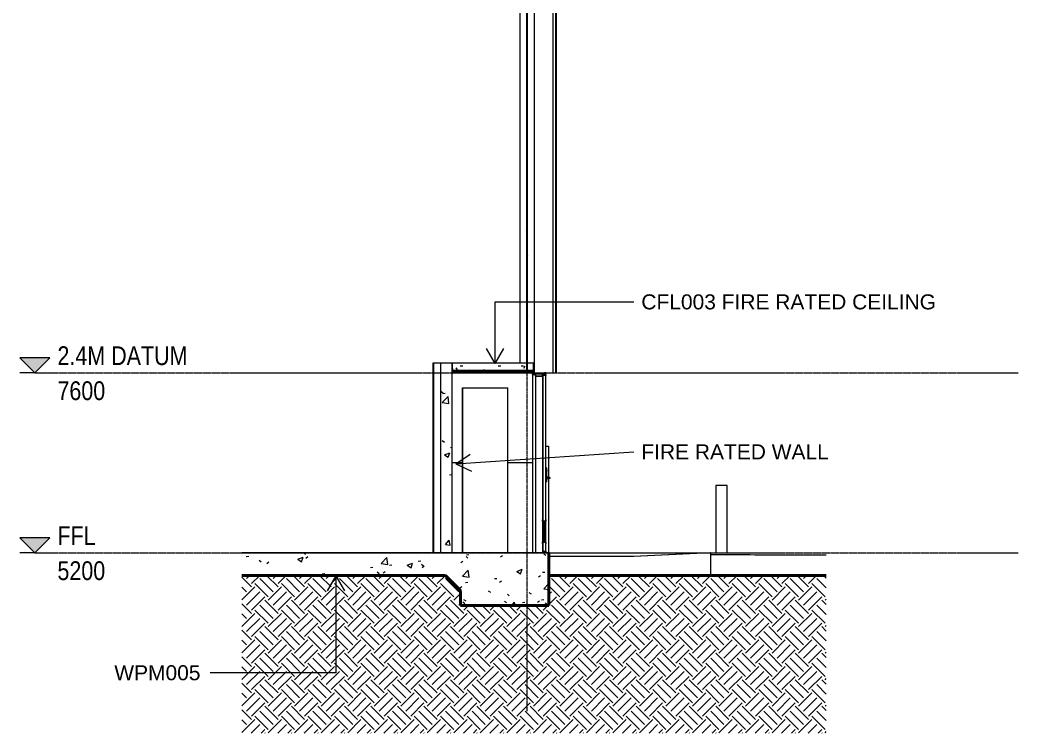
# Model space of a CAD drawing. Header units: millimetres. Extents: x 900982 to 1200730, y -305 to 27743.
# Drawn here: x 1175579 to 1188885, y 2798 to 12307 of the extents above; entities that cross this region are included whole.
import ezdxf

# ---------------------------------------------------------------- set-up
doc = ezdxf.new("R2010")
doc.units = ezdxf.units.MM
doc.linetypes.add('AEC_Center', pattern=[24, 12, -4, 4, -4])
doc.linetypes.add('Grid Line', pattern=[21, 12, -3, 3, -3])
for name, color, linetype, lineweight in [('A-CLNG', 13, 'Continuous', 5), ('A-CLNG-PATT', 13, 'Continuous', 15), ('A-DETL', 90, 'Continuous', 18), ('A-DETL-GENF', 92, 'Continuous', 5), ('A-DOOR', 31, 'Continuous', 5), ('A-DOOR-FRAM', 31, 'Continuous', 5), ('A-FLOR', 192, 'Continuous', 5), ('A-FLOR-LEVL', 51, 'Continuous', 5), ('A-FLOR-PATT', 8, 'Continuous', 15), ('A-GENM', 13, 'Continuous', 5), ('A-WALL', 113, 'Continuous', 5), ('A-WALL-PATT', 111, 'Continuous', 13), ('E-ELEC-EQPM', 71, 'Continuous', 5), ('G-ANNO-TEXT', 231, 'Continuous', 5), ('Q-SPCQ', 91, 'Continuous', 5), ('S-BEAM', 12, 'Continuous', 5), ('S-GRID', 1, 'Continuous', 5)]:
    doc.layers.add(name, color=color, linetype=linetype, lineweight=lineweight)
doc.styles.add('Arial Narrow_2', font='ARIALN.TTF', dxfattribs={"height": 250})
doc.styles.add('Arial_3', font='arial.ttf', dxfattribs={"height": 200})
pattern_1 = [(50, (1184190.9, 8812.7), (728.737, -63.756), [76.2, -838.2]), (355, (1184190.9, 8812.7), (-140.97, 764.23), [60.96, -670.56]), (100.451, (1184251.6, 8807.4), (587.77, 700.47), [64.76, -712.36]), (46.184, (1184190.9, 9015.9), (1084.32, -168.17), [114.3, -1257.3]), (96.636, (1184281.2, 9001.9), (949.61, 989.71), [97.14, -1068.54]), (351.184, (1184190.9, 9015.9), (949.62, 989.7), [91.44, -1005.84]), (21, (1184292.5, 8965.1), (606.46, -409.06), [76.2, -838.2]), (326, (1184292.5, 8965.1), (247.21, 736.75), [60.96, -670.56]), (71.451, (1184343, 8931), (853.67, 327.685), [64.76, -712.36]), (37.5, (1184190.88, 8812.7), (12.355, 338.22), [33.528, -628.904, 33.528, -647.192, -673.1]), (37.5, (1184190.88, 8812.7), (12.355, 338.22), [-1343.152, 33.528, -639.572]), (7.5, (1184190.88, 8812.7), (267.279, 400.722), [33.528, -354.584, 33.528, -613.664, -256.54]), (7.5, (1184190.88, 8812.7), (267.279, 400.722), [-1035.304, 33.528, -223.012]), (327.5, (1183964.3, 8812.7), (542.363, -22.915), [33.528, -220.472, 33.528, -1810.512]), (327.5, (1183964.3, 8812.7), (542.363, -22.915), [-287.528, -758.952, 33.528, -1018.032]), (317.5, (1183862.7, 8812.7), (592.517, 101.707), [33.528, -296.672, 33.528, -492.76, -746.76]), (317.5, (1183862.7, 8812.7), (592.517, 101.707), [-856.49, 33.53, -713.23])]
pattern_2 = [(0, (1184190.88, 8812.7), (406.4, 101.6), [33.528, -271.272, 33.528, -271.272, -1625.6]), (0, (1184190.88, 8812.7), (406.4, 101.6), [-609.6, 33.528, -576.072, 33.528, -271.272, -711.2]), (0, (1184190.88, 8812.7), (406.4, 101.6), [-1524, 33.528, -169.672, 33.528, -474.472]), (120, (1184343.28, 8863.5), (-291.1882, 301.1527), [33.528, -271.272, 33.528, -271.272, -1625.6]), (120, (1184343.28, 8863.5), (-291.1882, 301.1527), [-609.6, 33.528, -576.072, 33.528, -271.272, -711.2]), (120, (1184343.28, 8863.5), (-291.1882, 301.1527), [-1524, 33.528, -169.672, 33.528, -474.472]), (240, (1184394.08, 9066.7), (-115.2118, -402.7527), [33.528, -271.272, 33.528, -1896.872]), (240, (1184394.08, 9066.7), (-115.2118, -402.7527), [-338.328, -271.272, 33.528, -576.072, -1016]), (240, (1184394.08, 9066.7), (-115.2118, -402.7527), [-1219.2, 33.528, -271.272, 33.528, -677.672]), (240, (1184394.08, 9066.7), (-115.2118, -402.7527), [-1557.528, -169.672, 33.528, -474.472])]

# ---------------------------------------------------------------- blocks, each defined once
blk = doc.blocks.new('Structural Framing 21 - Structural Framing 1-750478-SECTION - GRIDS 3A')
at = {"layer": 'S-BEAM'}
for p, q in [((1024534, 15856), (1024535, 16028)), ((1024530, 15511), (1024531, 15855)), ((1024534, 15866), (1024531, 15866)), ((1024531, 15866), (1024531, 15855)), ((1024531, 15855), (1024605, 15855)), ((1024534, 15856), (1024534, 15866)), ((1024605, 15856), (1024534, 15856)), ((1024534, 15515), (1024535, 15684)), ((1024530, 15144), (1024531, 15465)), ((1024605, 15476), (1024531, 15476)), ((1024531, 15476), (1024531, 15465)), ((1024531, 15465), (1024616, 15465)), ((1024534, 15515), (1024534, 15525)), ((1024616, 15515), (1024534, 15515)), ((1024530, 15154), (1024530, 15144)), ((1024530, 15144), (1024615, 15144)), ((1024530, 7732), (1024530, 15144)), ((1024708, 7595), (1024708, 7590))]:
    blk.add_line(p, q, dxfattribs=at)
at = {"layer": 'S-BEAM', "lineweight": 15}
for p, q in [((1024706, 16038), (1024535, 16038)), ((1024535, 16038), (1024535, 16028)), ((1024535, 16028), (1024606, 16028)), ((1024617, 16017), (1024617, 15706)), ((1024624, 15706), (1024624, 16017)), ((1024635, 16028), (1024706, 16028)), ((1024706, 16028), (1024706, 16038)), ((1024606, 15694), (1024535, 15694)), ((1024535, 15694), (1024535, 15684)), ((1024535, 15684), (1024616, 15684)), ((1024617, 15684), (1024706, 15684)), ((1024706, 15694), (1024635, 15694)), ((1024706, 15684), (1024706, 15694))]:
    blk.add_line(p, q, dxfattribs=at)
at = {"layer": 'S-BEAM', "lineweight": 15, "flags": 128}
for points in [[(1024606, 16028), (1024608, 16028), (1024611, 16027), (1024613, 16026), (1024615, 16024), (1024616, 16022), (1024617, 16019), (1024617, 16017)], [(1024624, 16019), (1024625, 16022), (1024626, 16024), (1024628, 16026), (1024630, 16027), (1024633, 16028), (1024635, 16028)], [(1024617, 15706), (1024617, 15703), (1024616, 15701), (1024615, 15699), (1024613, 15697), (1024611, 15695), (1024608, 15695), (1024606, 15694)], [(1024635, 15694), (1024633, 15695), (1024630, 15695), (1024628, 15697), (1024626, 15699), (1024625, 15701), (1024624, 15703), (1024624, 15706)]]:
    blk.add_lwpolyline(points, dxfattribs=at)
at = {"layer": 'S-BEAM'}
for centre, start_param, end_param in [((1024605, 15845), 3.40685, 4.715846), ((1024605, 15844), 3.279843, 4.715846), ((1024605, 15487), 1.574254, 3.008658)]:
    blk.add_ellipse(centre, major_axis=(-11.4, 0), ratio=0.996195, start_param=start_param, end_param=end_param, dxfattribs=at)
blk = doc.blocks.new('Generic Models 6 - Generic Models 2-971374-SECTION - GRIDS 3A')
at = {"layer": 'A-GENM'}
for p, q in [((1024871, 6622), (1024911, 6622)), ((1024911, 6207), (1024911, 6622)), ((1024911, 5200), (1024911, 6193))]:
    blk.add_line(p, q, dxfattribs=at)
blk = doc.blocks.new('X_Door-Panel-Hinge-Standard - Standard-958284-SECTION - GRIDS 3A')
at = {"layer": 'A-DOOR', "lineweight": 13}
for p, q in [((1024831, 7565), (1024831, 5625)), ((1024871, 7565), (1024831, 7565)), ((1024871, 5625), (1024871, 7565)), ((1024831, 5625), (1024871, 5625)), ((1024871, 5345), (1024831, 5345)), ((1024831, 5345), (1024831, 5225)), ((1024871, 5225), (1024871, 5345)), ((1024831, 5225), (1024871, 5225))]:
    blk.add_line(p, q, dxfattribs=at)
at = {"layer": 'A-DOOR'}
for p, q in [((1024831, 7565), (1024831, 5645)), ((1024831, 7565), (1024831, 7565)), ((1024831, 5645), (1024829, 5643)), ((1024829, 5643), (1024831, 5645)), ((1024829, 5643), (1024829, 5623)), ((1024829, 5623), (1024829, 5643)), ((1024829, 5643), (1024829, 5643)), ((1024829, 5623), (1024851, 5623)), ((1024829, 5623), (1024829, 5347)), ((1024829, 5623), (1024829, 5623)), ((1024831, 5625), (1024831, 5645)), ((1024851, 5625), (1024831, 5625)), ((1024851, 5624), (1024841, 5601)), ((1024841, 5601), (1024851, 5623)), ((1024841, 5601), (1024841, 5598)), ((1024841, 5598), (1024841, 5601)), ((1024841, 5601), (1024841, 5601)), ((1024851, 5599), (1024841, 5576)), ((1024841, 5576), (1024851, 5599)), ((1024841, 5598), (1024842, 5598)), ((1024841, 5598), (1024841, 5598)), ((1024842, 5601), (1024851, 5621)), ((1024842, 5598), (1024842, 5601)), ((1024842, 5601), (1024842, 5598)), ((1024842, 5576), (1024851, 5596)), ((1024871, 5625), (1024851, 5625)), ((1024851, 5625), (1024851, 5621)), ((1024851, 5623), (1024851, 5625)), ((1024861, 5601), (1024851, 5624)), ((1024851, 5621), (1024860, 5601)), ((1024860, 5601), (1024851, 5621)), ((1024851, 5621), (1024858, 5621)), ((1024851, 5621), (1024851, 5598)), ((1024851, 5621), (1024851, 5621)), ((1024861, 5576), (1024851, 5599)), ((1024851, 5599), (1024851, 5599)), ((1024851, 5596), (1024860, 5576)), ((1024860, 5576), (1024851, 5596)), ((1024851, 5596), (1024851, 5573)), ((1024858, 5621), (1024858, 5623)), ((1024858, 5623), (1024873, 5623)), ((1024858, 5609), (1024858, 5621)), ((1024858, 5584), (1024858, 5607)), ((1024860, 5601), (1024860, 5598)), ((1024860, 5598), (1024860, 5601)), ((1024860, 5601), (1024860, 5601)), ((1024860, 5598), (1024861, 5598)), ((1024860, 5598), (1024860, 5598)), ((1024861, 5598), (1024861, 5601)), ((1024861, 5601), (1024861, 5598)), ((1024871, 5645), (1024871, 5625)), ((1024873, 5643), (1024871, 5645)), ((1024873, 5623), (1024873, 5643)), ((1024873, 5347), (1024873, 5623)), ((1024841, 5576), (1024841, 5573)), ((1024841, 5573), (1024841, 5576)), ((1024841, 5576), (1024841, 5576)), ((1024851, 5574), (1024841, 5551)), ((1024841, 5551), (1024851, 5574)), ((1024841, 5573), (1024842, 5573)), ((1024841, 5573), (1024841, 5573)), ((1024841, 5551), (1024841, 5548)), ((1024841, 5548), (1024841, 5551)), ((1024841, 5551), (1024841, 5551)), ((1024841, 5548), (1024842, 5548)), ((1024841, 5548), (1024841, 5548)), ((1024851, 5548), (1024841, 5525)), ((1024841, 5525), (1024851, 5548)), ((1024841, 5525), (1024841, 5522)), ((1024841, 5522), (1024841, 5525)), ((1024841, 5525), (1024841, 5525)), ((1024851, 5523), (1024841, 5500)), ((1024841, 5500), (1024851, 5523)), ((1024841, 5522), (1024842, 5522)), ((1024841, 5522), (1024841, 5522)), ((1024841, 5500), (1024841, 5497)), ((1024841, 5497), (1024841, 5500)), ((1024841, 5500), (1024841, 5500)), ((1024851, 5498), (1024841, 5475)), ((1024841, 5475), (1024851, 5498)), ((1024841, 5497), (1024842, 5497)), ((1024841, 5497), (1024841, 5497)), ((1024841, 5475), (1024841, 5472)), ((1024841, 5472), (1024841, 5475)), ((1024841, 5475), (1024841, 5475)), ((1024851, 5473), (1024841, 5450)), ((1024841, 5450), (1024851, 5473)), ((1024841, 5472), (1024842, 5472)), ((1024841, 5472), (1024841, 5472)), ((1024842, 5573), (1024842, 5576)), ((1024842, 5576), (1024842, 5573)), ((1024842, 5550), (1024851, 5571)), ((1024842, 5548), (1024842, 5550)), ((1024842, 5550), (1024842, 5548)), ((1024842, 5525), (1024851, 5546)), ((1024842, 5522), (1024842, 5525)), ((1024842, 5525), (1024842, 5522)), ((1024842, 5500), (1024851, 5521)), ((1024842, 5497), (1024842, 5500)), ((1024842, 5500), (1024842, 5497)), ((1024842, 5475), (1024851, 5495)), ((1024842, 5472), (1024842, 5475)), ((1024842, 5475), (1024842, 5472)), ((1024842, 5450), (1024851, 5470)), ((1024861, 5551), (1024851, 5574)), ((1024851, 5574), (1024851, 5574)), ((1024851, 5571), (1024860, 5550)), ((1024860, 5550), (1024851, 5571)), ((1024851, 5571), (1024851, 5548)), ((1024861, 5525), (1024851, 5548)), ((1024851, 5548), (1024851, 5548)), ((1024851, 5546), (1024860, 5525)), ((1024860, 5525), (1024851, 5546)), ((1024851, 5546), (1024851, 5523)), ((1024861, 5500), (1024851, 5523)), ((1024851, 5523), (1024851, 5523)), ((1024851, 5521), (1024860, 5500)), ((1024860, 5500), (1024851, 5521)), ((1024851, 5520), (1024851, 5498)), ((1024861, 5475), (1024851, 5498)), ((1024851, 5498), (1024851, 5498)), ((1024851, 5495), (1024860, 5475)), ((1024860, 5475), (1024851, 5495)), ((1024851, 5495), (1024851, 5472)), ((1024861, 5450), (1024851, 5473)), ((1024851, 5473), (1024851, 5473)), ((1024851, 5470), (1024860, 5450)), ((1024860, 5450), (1024851, 5470)), ((1024851, 5470), (1024851, 5447)), ((1024858, 5559), (1024858, 5582)), ((1024858, 5534), (1024858, 5556)), ((1024858, 5509), (1024858, 5531)), ((1024858, 5483), (1024858, 5506)), ((1024858, 5458), (1024858, 5481)), ((1024858, 5433), (1024858, 5456)), ((1024860, 5576), (1024860, 5573)), ((1024860, 5573), (1024860, 5576)), ((1024860, 5576), (1024860, 5576)), ((1024860, 5573), (1024861, 5573)), ((1024860, 5573), (1024860, 5573)), ((1024860, 5550), (1024860, 5548)), ((1024860, 5548), (1024860, 5550)), ((1024860, 5550), (1024860, 5550)), ((1024860, 5548), (1024861, 5548)), ((1024860, 5548), (1024860, 5548)), ((1024860, 5525), (1024860, 5522)), ((1024860, 5522), (1024860, 5525)), ((1024860, 5525), (1024860, 5525)), ((1024860, 5522), (1024861, 5522)), ((1024860, 5522), (1024860, 5522)), ((1024860, 5500), (1024860, 5497)), ((1024860, 5497), (1024860, 5500)), ((1024860, 5500), (1024860, 5500)), ((1024860, 5497), (1024861, 5497)), ((1024860, 5497), (1024860, 5497)), ((1024860, 5475), (1024860, 5472)), ((1024860, 5472), (1024860, 5475)), ((1024860, 5475), (1024860, 5475)), ((1024860, 5472), (1024861, 5472)), ((1024860, 5472), (1024860, 5472)), ((1024861, 5573), (1024861, 5576)), ((1024861, 5576), (1024861, 5573)), ((1024861, 5548), (1024861, 5551)), ((1024861, 5551), (1024861, 5548)), ((1024861, 5522), (1024861, 5525)), ((1024861, 5525), (1024861, 5522)), ((1024861, 5497), (1024861, 5500)), ((1024861, 5500), (1024861, 5497)), ((1024861, 5472), (1024861, 5475)), ((1024861, 5475), (1024861, 5472)), ((1024851, 5347), (1024829, 5347)), ((1024829, 5347), (1024829, 5327)), ((1024829, 5347), (1024829, 5347)), ((1024829, 5327), (1024829, 5347)), ((1024829, 5327), (1024831, 5325)), ((1024829, 5327), (1024829, 5327)), ((1024829, 5327), (1024831, 5325)), ((1024831, 5345), (1024851, 5345)), ((1024831, 5325), (1024831, 5345)), ((1024831, 5325), (1024831, 5225)), ((1024841, 5450), (1024841, 5447)), ((1024841, 5447), (1024841, 5450)), ((1024841, 5450), (1024841, 5450)), ((1024851, 5448), (1024841, 5425)), ((1024841, 5425), (1024851, 5448)), ((1024841, 5447), (1024842, 5447)), ((1024841, 5447), (1024841, 5447)), ((1024841, 5425), (1024841, 5422)), ((1024841, 5422), (1024841, 5425)), ((1024841, 5425), (1024841, 5425)), ((1024841, 5422), (1024842, 5422)), ((1024841, 5422), (1024841, 5422)), ((1024851, 5422), (1024841, 5399)), ((1024841, 5399), (1024851, 5422)), ((1024841, 5399), (1024841, 5396)), ((1024841, 5396), (1024841, 5399)), ((1024841, 5399), (1024841, 5399)), ((1024851, 5397), (1024841, 5374)), ((1024841, 5374), (1024851, 5397)), ((1024841, 5396), (1024842, 5396)), ((1024841, 5396), (1024841, 5396)), ((1024841, 5374), (1024841, 5371)), ((1024841, 5371), (1024841, 5374)), ((1024841, 5374), (1024841, 5374)), ((1024851, 5372), (1024841, 5349)), ((1024841, 5349), (1024851, 5372)), ((1024841, 5371), (1024842, 5371)), ((1024841, 5371), (1024841, 5371)), ((1024841, 5349), (1024841, 5346)), ((1024841, 5347), (1024841, 5349)), ((1024841, 5349), (1024841, 5349)), ((1024841, 5346), (1024842, 5346)), ((1024842, 5447), (1024842, 5450)), ((1024842, 5450), (1024842, 5447)), ((1024842, 5424), (1024851, 5445)), ((1024842, 5422), (1024842, 5424)), ((1024842, 5424), (1024842, 5422)), ((1024842, 5399), (1024851, 5420)), ((1024842, 5396), (1024842, 5399)), ((1024842, 5399), (1024842, 5396)), ((1024842, 5374), (1024851, 5395)), ((1024842, 5371), (1024842, 5374)), ((1024842, 5374), (1024842, 5371)), ((1024842, 5349), (1024851, 5369)), ((1024842, 5346), (1024842, 5349)), ((1024842, 5349), (1024842, 5347)), ((1024861, 5425), (1024851, 5448)), ((1024851, 5448), (1024851, 5448)), ((1024851, 5445), (1024860, 5424)), ((1024860, 5424), (1024851, 5445)), ((1024851, 5445), (1024851, 5422)), ((1024861, 5399), (1024851, 5422)), ((1024851, 5422), (1024851, 5422)), ((1024851, 5420), (1024860, 5399)), ((1024860, 5399), (1024851, 5420)), ((1024851, 5420), (1024851, 5397)), ((1024861, 5374), (1024851, 5397)), ((1024851, 5397), (1024851, 5397)), ((1024851, 5395), (1024860, 5374)), ((1024860, 5374), (1024851, 5395)), ((1024851, 5394), (1024851, 5372)), ((1024861, 5349), (1024851, 5372)), ((1024851, 5372), (1024851, 5372)), ((1024851, 5369), (1024860, 5349)), ((1024860, 5349), (1024851, 5369)), ((1024851, 5368), (1024851, 5349)), ((1024858, 5349), (1024851, 5349)), ((1024851, 5349), (1024851, 5345)), ((1024851, 5349), (1024851, 5349)), ((1024851, 5347), (1024851, 5349)), ((1024851, 5345), (1024851, 5347)), ((1024851, 5345), (1024871, 5345)), ((1024858, 5408), (1024858, 5430)), ((1024858, 5383), (1024858, 5405)), ((1024858, 5357), (1024858, 5380)), ((1024858, 5349), (1024858, 5355)), ((1024858, 5347), (1024858, 5349)), ((1024873, 5347), (1024858, 5347)), ((1024860, 5450), (1024860, 5447)), ((1024860, 5447), (1024860, 5450)), ((1024860, 5450), (1024860, 5450)), ((1024860, 5447), (1024861, 5447)), ((1024860, 5447), (1024860, 5447)), ((1024860, 5424), (1024860, 5422)), ((1024860, 5422), (1024860, 5424)), ((1024860, 5424), (1024860, 5424)), ((1024860, 5422), (1024861, 5422)), ((1024860, 5422), (1024860, 5422)), ((1024860, 5399), (1024860, 5396)), ((1024860, 5396), (1024860, 5399)), ((1024860, 5399), (1024860, 5399)), ((1024860, 5396), (1024861, 5396)), ((1024860, 5396), (1024860, 5396)), ((1024860, 5374), (1024860, 5371)), ((1024860, 5371), (1024860, 5374)), ((1024860, 5374), (1024860, 5374)), ((1024860, 5371), (1024861, 5371)), ((1024860, 5371), (1024860, 5371)), ((1024860, 5349), (1024860, 5346)), ((1024860, 5347), (1024860, 5349)), ((1024860, 5349), (1024860, 5349)), ((1024860, 5346), (1024861, 5346)), ((1024861, 5447), (1024861, 5450)), ((1024861, 5450), (1024861, 5447)), ((1024861, 5422), (1024861, 5425)), ((1024861, 5425), (1024861, 5422)), ((1024861, 5396), (1024861, 5399)), ((1024861, 5399), (1024861, 5396)), ((1024861, 5371), (1024861, 5374)), ((1024861, 5374), (1024861, 5371)), ((1024861, 5346), (1024861, 5349)), ((1024861, 5349), (1024861, 5347)), ((1024871, 5345), (1024871, 5325)), ((1024871, 5325), (1024873, 5327)), ((1024873, 5327), (1024873, 5347)), ((1024831, 5225), (1024831, 5225))]:
    blk.add_line(p, q, dxfattribs=at)
blk = doc.blocks.new('X_Door-Frame-Metal - Standard-2885300-SECTION - GRIDS 3A')
at = {"layer": 'A-DOOR-FRAM', "lineweight": 13}
for p, q in [((1024707, 7600), (1024693, 7600)), ((1024693, 7600), (1024693, 7580)), ((1024695, 7582), (1024695, 7598)), ((1024695, 7598), (1024705, 7598)), ((1024705, 7598), (1024705, 7585)), ((1024705, 7585), (1024707, 7585)), ((1024707, 7585), (1024707, 7600)), ((1024871, 7600), (1024857, 7600)), ((1024857, 7600), (1024857, 7585)), ((1024857, 7585), (1024859, 7585)), ((1024859, 7585), (1024859, 7598)), ((1024859, 7598), (1024869, 7598)), ((1024869, 7598), (1024869, 7582)), ((1024871, 7580), (1024871, 7600)), ((1024693, 7580), (1024734, 7580)), ((1024736, 7582), (1024695, 7582)), ((1024734, 7580), (1024734, 7555)), ((1024734, 7555), (1024830, 7555)), ((1024736, 7557), (1024736, 7582)), ((1024828, 7557), (1024736, 7557)), ((1024869, 7582), (1024828, 7582)), ((1024828, 7582), (1024828, 7557)), ((1024830, 7555), (1024830, 7580)), ((1024830, 7580), (1024871, 7580))]:
    blk.add_line(p, q, dxfattribs=at)
at = {"layer": 'A-DOOR-FRAM'}
for p, q in [((1024693, 7600), (1024693, 7580)), ((1024705, 7585), (1024705, 7598)), ((1024705, 7585), (1024705, 7582)), ((1024705, 7585), (1024705, 7585)), ((1024707, 7585), (1024707, 7582)), ((1024857, 7600), (1024857, 7585)), ((1024857, 7585), (1024857, 7582)), ((1024857, 7585), (1024857, 7585)), ((1024859, 7585), (1024859, 7582)), ((1024869, 7598), (1024869, 7582)), ((1024693, 7580), (1024693, 5200)), ((1024693, 7580), (1024693, 7580)), ((1024734, 7580), (1024734, 7555)), ((1024734, 7555), (1024734, 5200)), ((1024734, 7555), (1024734, 7555)), ((1024828, 7582), (1024828, 7557)), ((1024828, 7582), (1024828, 7582)), ((1024830, 7555), (1024830, 5644)), ((1024871, 7580), (1024871, 7565)), ((1024830, 5326), (1024830, 5200)), ((1024871, 5225), (1024871, 5200))]:
    blk.add_line(p, q, dxfattribs=at)
blk = doc.blocks.new('X_Door-Frame-Metal - Standard-V192-SECTION - GRIDS 3A')
at = {"layer": 'A-DOOR-FRAM'}
for p, q in [((1024693, 7600), (1024693, 7580)), ((1024693, 7580), (1024693, 7600)), ((1024857, 7600), (1024857, 7585)), ((1024857, 7585), (1024857, 7600)), ((1024857, 7585), (1024857, 7582)), ((1024857, 7585), (1024857, 7585)), ((1024693, 7580), (1024693, 5200)), ((1024693, 7580), (1024693, 7580))]:
    blk.add_line(p, q, dxfattribs=at)
blk = doc.blocks.new('X_Door-Handle-Lockwood 4800 Series Lever - Standard-764996-SECTION - GRIDS 3A')
at = {"layer": 'A-DOOR'}
for p, q in [((1024882, 6335), (1024871, 6335)), ((1024886, 6313), (1024871, 6313)), ((1024871, 6281), (1024886, 6281)), ((1024882, 6335), (1024882, 6335)), ((1024882, 6334), (1024882, 6151)), ((1024886, 6303), (1024886, 6291)), ((1024891, 6208), (1024871, 6208)), ((1024871, 6192), (1024891, 6192)), ((1024871, 6150), (1024882, 6150)), ((1024882, 6150), (1024882, 6150)), ((1024892, 6208), (1024884, 6208)), ((1024884, 6192), (1024892, 6192)), ((1024919, 6208), (1024918, 6208)), ((1024918, 6192), (1024919, 6192))]:
    blk.add_line(p, q, dxfattribs=at)
at = {"layer": 'A-DOOR', "flags": 128}
for points in [[(1024891, 6208), (1024893, 6208), (1024894, 6208), (1024895, 6208), (1024896, 6208), (1024897, 6208), (1024898, 6208), (1024899, 6208), (1024900, 6208), (1024901, 6208), (1024902, 6208), (1024903, 6208), (1024904, 6208), (1024905, 6208), (1024906, 6208), (1024907, 6208), (1024908, 6208), (1024908, 6208), (1024909, 6208), (1024910, 6208), (1024911, 6208), (1024912, 6208), (1024912, 6208), (1024913, 6208), (1024914, 6208), (1024914, 6208)], [(1024914, 6192), (1024914, 6192), (1024913, 6192), (1024912, 6192), (1024912, 6192), (1024911, 6192), (1024910, 6192), (1024910, 6192), (1024909, 6192), (1024908, 6192), (1024907, 6192), (1024906, 6192), (1024905, 6192), (1024904, 6192), (1024903, 6192), (1024902, 6192), (1024901, 6192), (1024900, 6192), (1024899, 6192), (1024898, 6192), (1024897, 6192), (1024896, 6192), (1024895, 6192), (1024894, 6192), (1024893, 6192), (1024892, 6192), (1024891, 6192)], [(1024919, 6208), (1024918, 6208), (1024918, 6208), (1024918, 6208), (1024918, 6208), (1024918, 6208), (1024918, 6208), (1024917, 6208), (1024917, 6208), (1024917, 6208), (1024916, 6208), (1024916, 6208), (1024915, 6208), (1024915, 6208), (1024914, 6208), (1024914, 6208), (1024913, 6208), (1024913, 6208), (1024912, 6208), (1024911, 6208), (1024910, 6208), (1024910, 6208), (1024909, 6208), (1024908, 6208), (1024907, 6208), (1024906, 6208), (1024905, 6208), (1024904, 6208), (1024903, 6208), (1024902, 6208), (1024901, 6208), (1024900, 6208), (1024899, 6208), (1024898, 6208), (1024897, 6208), (1024896, 6208), (1024895, 6208), (1024894, 6208), (1024893, 6208), (1024892, 6208), (1024892, 6208)], [(1024892, 6192), (1024893, 6192), (1024894, 6192), (1024895, 6192), (1024896, 6192), (1024897, 6192), (1024898, 6192), (1024899, 6192), (1024900, 6192), (1024901, 6192), (1024902, 6192), (1024903, 6192), (1024904, 6192), (1024905, 6192), (1024906, 6192), (1024907, 6192), (1024908, 6192), (1024909, 6192), (1024909, 6192), (1024910, 6192), (1024911, 6192), (1024912, 6192), (1024912, 6192), (1024913, 6192), (1024914, 6192), (1024914, 6192), (1024915, 6192), (1024915, 6192), (1024916, 6192), (1024916, 6192), (1024917, 6192), (1024917, 6192), (1024917, 6192), (1024918, 6192), (1024918, 6192), (1024918, 6192), (1024918, 6192), (1024918, 6192), (1024918, 6192), (1024919, 6192)], [(1024917, 6208), (1024918, 6208), (1024918, 6208), (1024918, 6208), (1024918, 6208), (1024918, 6208), (1024918, 6208), (1024918, 6208)], [(1024918, 6192), (1024918, 6192), (1024918, 6192), (1024918, 6192), (1024918, 6192), (1024918, 6192), (1024918, 6192), (1024917, 6192)], [(1024919, 6208), (1024919, 6208), (1024919, 6208), (1024919, 6208), (1024920, 6208), (1024920, 6208), (1024920, 6208), (1024921, 6208), (1024921, 6208), (1024921, 6207), (1024922, 6207), (1024922, 6207), (1024922, 6207), (1024922, 6207), (1024923, 6207), (1024923, 6207), (1024923, 6206), (1024924, 6206), (1024924, 6206), (1024924, 6206), (1024924, 6206), (1024924, 6205), (1024925, 6205), (1024925, 6205), (1024925, 6205), (1024925, 6204), (1024925, 6204), (1024926, 6204), (1024926, 6203), (1024926, 6203), (1024926, 6203), (1024926, 6203), (1024926, 6202), (1024926, 6202), (1024926, 6202), (1024926, 6201), (1024926, 6201), (1024926, 6201), (1024927, 6200), (1024927, 6200), (1024927, 6200)], [(1024927, 6200), (1024927, 6200), (1024926, 6199), (1024926, 6199), (1024926, 6199), (1024926, 6198), (1024926, 6198), (1024926, 6198), (1024926, 6197), (1024926, 6197), (1024926, 6197), (1024926, 6197), (1024926, 6196), (1024925, 6196), (1024925, 6196), (1024925, 6195), (1024925, 6195), (1024925, 6195), (1024925, 6195), (1024924, 6194), (1024924, 6194), (1024924, 6194), (1024924, 6194), (1024923, 6194), (1024923, 6193), (1024923, 6193), (1024923, 6193), (1024922, 6193), (1024922, 6193), (1024922, 6193), (1024921, 6193), (1024921, 6192), (1024921, 6192), (1024921, 6192), (1024920, 6192), (1024920, 6192), (1024920, 6192), (1024919, 6192), (1024919, 6192), (1024919, 6192), (1024919, 6192)]]:
    blk.add_lwpolyline(points, dxfattribs=at)
at = {"layer": 'A-DOOR'}
for centre, major_axis, start_param, end_param in [((1024882, 6334), (0, 1), 0, 1.570796), ((1024882, 6334), (0, 1), 4.712389, 6.283185), ((1024886, 6303), (0, 10), 4.712389, 6.544985), ((1024886, 6291), (0, 10), 2.879793, 4.712389), ((1024882, 6200), (0, 10), 3.665191, 3.926991), ((1024882, 6151), (0, 1), 1.570796, 3.141593), ((1024882, 6151), (0, 1), 3.141593, 4.712389), ((1024884, 6200), (0, 8), 4.712389, 6.544985), ((1024884, 6200), (0, 8), 2.879793, 4.712389)]:
    blk.add_ellipse(centre, major_axis=major_axis, ratio=0.000301, start_param=start_param, end_param=end_param, dxfattribs=at)
blk = doc.blocks.new('X_Door-Handle-Lockwood 4800 Series Lever - Standard-765406-SECTION - GRIDS 3A')
at = {"layer": 'A-DOOR'}
for p, q in [((1024882, 6335), (1024871, 6335)), ((1024882, 6335), (1024882, 6335)), ((1024886, 6313), (1024883, 6313)), ((1024883, 6281), (1024886, 6281)), ((1024871, 6150), (1024882, 6150)), ((1024882, 6150), (1024882, 6150)), ((1024918, 6208), (1024918, 6208)), ((1024918, 6192), (1024918, 6192))]:
    blk.add_line(p, q, dxfattribs=at)
at = {"layer": 'A-DOOR', "flags": 128}
for points in [[(1024902, 6208), (1024901, 6208), (1024900, 6208), (1024899, 6208), (1024898, 6208), (1024897, 6208), (1024896, 6208), (1024895, 6208), (1024894, 6208), (1024893, 6208), (1024892, 6208), (1024891, 6208)], [(1024891, 6208), (1024893, 6208), (1024894, 6208), (1024895, 6208), (1024896, 6208), (1024897, 6208), (1024898, 6208), (1024899, 6208), (1024900, 6208), (1024901, 6208)], [(1024891, 6192), (1024893, 6192), (1024894, 6192), (1024895, 6192), (1024896, 6192), (1024897, 6192), (1024898, 6192), (1024899, 6192), (1024900, 6192), (1024901, 6192), (1024902, 6192)], [(1024901, 6192), (1024900, 6192), (1024899, 6192), (1024898, 6192), (1024897, 6192), (1024896, 6192), (1024895, 6192), (1024894, 6192), (1024893, 6192), (1024892, 6192), (1024891, 6192)], [(1024914, 6208), (1024914, 6208), (1024913, 6208), (1024912, 6208), (1024912, 6208), (1024911, 6208), (1024910, 6208), (1024909, 6208), (1024909, 6208), (1024908, 6208), (1024907, 6208), (1024906, 6208), (1024905, 6208), (1024904, 6208)], [(1024904, 6208), (1024905, 6208), (1024906, 6208), (1024907, 6208), (1024908, 6208), (1024908, 6208), (1024909, 6208), (1024910, 6208), (1024911, 6208), (1024912, 6208), (1024912, 6208), (1024913, 6208), (1024914, 6208), (1024914, 6208)], [(1024904, 6192), (1024905, 6192), (1024906, 6192), (1024907, 6192), (1024908, 6192), (1024908, 6192), (1024909, 6192), (1024910, 6192), (1024911, 6192), (1024912, 6192), (1024912, 6192), (1024913, 6192), (1024914, 6192), (1024914, 6192)], [(1024914, 6192), (1024914, 6192), (1024913, 6192), (1024912, 6192), (1024912, 6192), (1024911, 6192), (1024910, 6192), (1024909, 6192), (1024909, 6192), (1024908, 6192), (1024907, 6192), (1024906, 6192), (1024905, 6192), (1024904, 6192)], [(1024918, 6208), (1024918, 6208), (1024918, 6208), (1024918, 6208), (1024918, 6208), (1024918, 6208), (1024918, 6208), (1024917, 6208)], [(1024917, 6192), (1024918, 6192), (1024918, 6192), (1024918, 6192), (1024918, 6192), (1024918, 6192), (1024918, 6192), (1024918, 6192)], [(1024918, 6192), (1024918, 6192), (1024918, 6192), (1024918, 6192), (1024918, 6192), (1024918, 6192), (1024918, 6192), (1024917, 6192)], [(1024918, 6208), (1024919, 6208), (1024919, 6208), (1024919, 6208)], [(1024918, 6208), (1024918, 6208), (1024918, 6208), (1024918, 6208), (1024918, 6208), (1024918, 6208), (1024918, 6208)], [(1024919, 6192), (1024919, 6192), (1024919, 6192), (1024918, 6192)], [(1024922, 6193), (1024922, 6193), (1024921, 6193), (1024921, 6192), (1024921, 6192), (1024920, 6192)], [(1024921, 6208), (1024921, 6208), (1024921, 6207), (1024922, 6207), (1024922, 6207)], [(1024926, 6204), (1024926, 6203), (1024926, 6203), (1024926, 6203), (1024926, 6203), (1024926, 6202), (1024926, 6202), (1024926, 6202), (1024926, 6201), (1024926, 6201), (1024926, 6201), (1024926, 6200), (1024926, 6200), (1024926, 6200)], [(1024926, 6200), (1024926, 6200), (1024926, 6199), (1024926, 6199), (1024926, 6199), (1024926, 6198), (1024926, 6198), (1024926, 6198), (1024926, 6197), (1024926, 6197), (1024926, 6197), (1024926, 6197), (1024926, 6196)]]:
    blk.add_lwpolyline(points, dxfattribs=at)
at = {"layer": 'A-DOOR'}
for centre, major_axis, start_param, end_param in [((1024882, 6334), (0, 1), 4.712389, 6.283185), ((1024882, 6334), (0, 1), 0, 1.570796), ((1024886, 6303), (0, 10), 6.021386, 6.544985), ((1024886, 6291), (0, 10), 2.879793, 3.403392), ((1024882, 6151), (0, 1), 3.141593, 4.712389), ((1024882, 6151), (0, 1), 1.570796, 3.141593)]:
    blk.add_ellipse(centre, major_axis=major_axis, ratio=0.000301, start_param=start_param, end_param=end_param, dxfattribs=at)
blk = doc.blocks.new('X_Door-Frame-Metal - Standard-V193-SECTION - GRIDS 3A')
at = {"layer": 'A-DOOR-FRAM'}
blk.add_line((1024856, 7582), (1024856, 7590), dxfattribs=at)
blk = doc.blocks.new('X_Door-Handle-Lockwood 4800 Series Lever - Standard-V194-SECTION - GRIDS 3A')
at = {"layer": 'A-DOOR'}
for p, q in [((1024882, 6335), (1024871, 6335)), ((1024882, 6335), (1024882, 6335)), ((1024885, 6313), (1024883, 6313)), ((1024883, 6281), (1024885, 6281)), ((1024871, 6150), (1024882, 6150)), ((1024882, 6150), (1024882, 6150)), ((1024918, 6208), (1024918, 6208)), ((1024918, 6192), (1024918, 6192))]:
    blk.add_line(p, q, dxfattribs=at)
at = {"layer": 'A-DOOR', "flags": 128}
for points in [[(1024892, 6208), (1024893, 6208), (1024894, 6208), (1024895, 6208), (1024896, 6208), (1024897, 6208), (1024898, 6208), (1024899, 6208), (1024900, 6208), (1024901, 6208)], [(1024901, 6208), (1024900, 6208), (1024899, 6208), (1024898, 6208), (1024897, 6208), (1024896, 6208), (1024895, 6208), (1024894, 6208), (1024893, 6208), (1024892, 6208)], [(1024901, 6192), (1024900, 6192), (1024899, 6192), (1024898, 6192), (1024897, 6192), (1024896, 6192), (1024895, 6192), (1024894, 6192), (1024893, 6192), (1024892, 6192)], [(1024892, 6192), (1024893, 6192), (1024894, 6192), (1024895, 6192), (1024896, 6192), (1024897, 6192), (1024898, 6192), (1024899, 6192), (1024900, 6192), (1024901, 6192)], [(1024904, 6208), (1024905, 6208), (1024906, 6208), (1024907, 6208), (1024908, 6208), (1024908, 6208), (1024909, 6208), (1024910, 6208), (1024911, 6208), (1024911, 6208), (1024912, 6208), (1024913, 6208), (1024913, 6208)], [(1024914, 6208), (1024914, 6208), (1024913, 6208), (1024912, 6208), (1024912, 6208), (1024911, 6208), (1024910, 6208), (1024909, 6208), (1024909, 6208), (1024908, 6208), (1024907, 6208), (1024906, 6208), (1024905, 6208), (1024904, 6208)], [(1024913, 6192), (1024913, 6192), (1024912, 6192), (1024912, 6192), (1024911, 6192), (1024910, 6192), (1024909, 6192), (1024909, 6192), (1024908, 6192), (1024907, 6192), (1024906, 6192), (1024905, 6192), (1024904, 6192)], [(1024904, 6192), (1024905, 6192), (1024906, 6192), (1024907, 6192), (1024908, 6192), (1024908, 6192), (1024909, 6192), (1024910, 6192), (1024911, 6192), (1024911, 6192), (1024912, 6192), (1024913, 6192), (1024913, 6192), (1024914, 6192)], [(1024918, 6208), (1024918, 6208), (1024918, 6208), (1024917, 6208)], [(1024918, 6192), (1024918, 6192), (1024918, 6192), (1024917, 6192)], [(1024917, 6192), (1024918, 6192), (1024918, 6192), (1024918, 6192)], [(1024918, 6208), (1024918, 6208), (1024918, 6208)], [(1024918, 6208), (1024918, 6208), (1024918, 6208), (1024919, 6208)], [(1024918, 6192), (1024918, 6192), (1024918, 6192), (1024918, 6192)], [(1024926, 6200), (1024926, 6200), (1024926, 6199), (1024926, 6199), (1024926, 6199), (1024925, 6198)], [(1024926, 6201), (1024926, 6201), (1024926, 6201), (1024926, 6200), (1024926, 6200), (1024926, 6200)]]:
    blk.add_lwpolyline(points, dxfattribs=at)
at = {"layer": 'A-DOOR'}
for centre, major_axis, start_param, end_param in [((1024882, 6334), (0, 1), 4.712389, 6.283185), ((1024882, 6334), (0, 1), 0, 1.570796), ((1024885, 6303), (0, 10), 6.021386, 6.544985), ((1024885, 6291), (0, 10), 2.879793, 3.403392), ((1024882, 6151), (0, 1), 3.141593, 4.712389), ((1024882, 6151), (0, 1), 1.570796, 3.141593)]:
    blk.add_ellipse(centre, major_axis=major_axis, ratio=0.000301, start_param=start_param, end_param=end_param, dxfattribs=at)
blk = doc.blocks.new('X_Door-Handle-Lockwood 4800 Series Lever - Standard-V195-SECTION - GRIDS 3A')
at = {"layer": 'A-DOOR'}
for p, q in [((1024882, 6335), (1024871, 6335)), ((1024882, 6335), (1024882, 6335)), ((1024885, 6313), (1024883, 6313)), ((1024883, 6281), (1024885, 6281)), ((1024871, 6150), (1024882, 6150)), ((1024882, 6150), (1024882, 6150)), ((1024918, 6208), (1024918, 6208)), ((1024918, 6192), (1024918, 6192))]:
    blk.add_line(p, q, dxfattribs=at)
at = {"layer": 'A-DOOR', "flags": 128}
for points in [[(1024901, 6208), (1024900, 6208), (1024899, 6208), (1024898, 6208), (1024897, 6208), (1024896, 6208), (1024895, 6208), (1024894, 6208), (1024893, 6208), (1024892, 6208)], [(1024892, 6208), (1024893, 6208), (1024894, 6208), (1024895, 6208), (1024896, 6208), (1024897, 6208), (1024898, 6208), (1024899, 6208), (1024900, 6208)], [(1024892, 6192), (1024893, 6192), (1024894, 6192), (1024895, 6192), (1024896, 6192), (1024897, 6192), (1024898, 6192), (1024899, 6192), (1024900, 6192), (1024901, 6192)], [(1024900, 6192), (1024899, 6192), (1024898, 6192), (1024897, 6192), (1024896, 6192), (1024895, 6192), (1024894, 6192), (1024893, 6192), (1024892, 6192)], [(1024913, 6208), (1024913, 6208), (1024912, 6208), (1024912, 6208), (1024911, 6208), (1024910, 6208), (1024909, 6208), (1024909, 6208), (1024908, 6208), (1024907, 6208), (1024906, 6208), (1024905, 6208), (1024904, 6208)], [(1024904, 6208), (1024905, 6208), (1024906, 6208), (1024907, 6208), (1024908, 6208), (1024908, 6208), (1024909, 6208), (1024910, 6208), (1024911, 6208), (1024911, 6208), (1024912, 6208), (1024913, 6208), (1024913, 6208)], [(1024904, 6192), (1024905, 6192), (1024906, 6192), (1024907, 6192), (1024908, 6192), (1024908, 6192), (1024909, 6192), (1024910, 6192), (1024911, 6192), (1024911, 6192), (1024912, 6192), (1024913, 6192), (1024913, 6192)], [(1024913, 6192), (1024913, 6192), (1024912, 6192), (1024912, 6192), (1024911, 6192), (1024910, 6192), (1024909, 6192), (1024909, 6192), (1024908, 6192), (1024907, 6192), (1024906, 6192), (1024905, 6192), (1024904, 6192)], [(1024918, 6208), (1024918, 6208), (1024917, 6208)], [(1024917, 6208), (1024918, 6208), (1024918, 6208)], [(1024917, 6192), (1024918, 6192), (1024918, 6192)], [(1024918, 6192), (1024918, 6192), (1024917, 6192)], [(1024918, 6208), (1024918, 6208), (1024918, 6208), (1024919, 6208)], [(1024918, 6192), (1024918, 6192), (1024918, 6192), (1024918, 6192)], [(1024925, 6201), (1024926, 6201), (1024926, 6201), (1024926, 6200), (1024926, 6200), (1024926, 6200)], [(1024926, 6200), (1024926, 6200), (1024926, 6199), (1024926, 6199), (1024925, 6199)]]:
    blk.add_lwpolyline(points, dxfattribs=at)
at = {"layer": 'A-DOOR'}
for centre, major_axis, start_param, end_param in [((1024882, 6334), (0, 1), 4.712389, 6.283185), ((1024882, 6334), (0, 1), 0, 1.570796), ((1024885, 6303), (0, 10), 6.021386, 6.544985), ((1024885, 6291), (0, 10), 2.879793, 3.403392), ((1024882, 6151), (0, 1), 3.141593, 4.712389), ((1024882, 6151), (0, 1), 1.570796, 3.141593)]:
    blk.add_ellipse(centre, major_axis=major_axis, ratio=0.000301, start_param=start_param, end_param=end_param, dxfattribs=at)
blk = doc.blocks.new('MSB - MSB-1663900-SECTION - GRIDS 3A')
at = {"layer": 'E-ELEC-EQPM'}
for p, q in [((1023763, 7400), (1023767, 7400)), ((1023763, 5200), (1023763, 7400)), ((1023767, 7400), (1024367, 7400)), ((1023767, 5200), (1023767, 7400)), ((1024367, 5200), (1024367, 7400))]:
    blk.add_line(p, q, dxfattribs=at)
blk = doc.blocks.new('Bollard_Typical - 150mm Diameter - BOL001 _fixed_-1895789-SECTION - GRIDS 3A')
at = {"layer": 'Q-SPCQ', "lineweight": 20}
for p, q in [((1027139, 6100), (1027139, 5200)), ((1027289, 6100), (1027139, 6100)), ((1027289, 5200), (1027289, 6100)), ((1027289, 6100), (1027289, 6100)), ((1027139, 5200), (1027289, 5200)), ((1027289, 5200), (1027289, 5200))]:
    blk.add_line(p, q, dxfattribs=at)
blk = doc.blocks.new('Bollard_Typical - 150mm Diameter - BOL001 _fixed_-V196-SECTION - GRIDS 3A')
at = {"layer": 'Q-SPCQ', "lineweight": 20}
for p, q in [((1027139, 6100), (1027139, 5200)), ((1027139, 6100), (1027139, 6100)), ((1027289, 5200), (1027289, 6100)), ((1027289, 6100), (1027289, 6100)), ((1027139, 5200), (1027139, 5200)), ((1027289, 5200), (1027289, 5200))]:
    blk.add_line(p, q, dxfattribs=at)
blk = doc.blocks.new('Bollard_Typical - 150mm Diameter - BOL001 _fixed_-V197-SECTION - GRIDS 3A')
at = {"layer": 'Q-SPCQ', "lineweight": 20}
for p, q in [((1027138, 6100), (1027138, 5200)), ((1027139, 6100), (1027138, 6100)), ((1027138, 5200), (1027139, 5200))]:
    blk.add_line(p, q, dxfattribs=at)
blk = doc.blocks.new('Bollard_Typical - 150mm Diameter - BOL001 _fixed_-V198-SECTION - GRIDS 3A')
at = {"layer": 'Q-SPCQ', "lineweight": 20}
for p, q in [((1027290, 6100), (1027289, 6100)), ((1027290, 5200), (1027290, 6100)), ((1027289, 5200), (1027290, 5200))]:
    blk.add_line(p, q, dxfattribs=at)
blk = doc.blocks.new('Level - A1-101025-SECTION - GRIDS 3A')
at = {"layer": 'A-FLOR-LEVL'}
blk.add_hatch(color=256, dxfattribs=at).paths.add_polyline_path([(1018062, 5200), (1018262, 5400), (1017862, 5400)])
for p, q in [((1017862, 5400), (1018062, 5200)), ((1018262, 5400), (1017862, 5400)), ((1018262, 5400), (1018062, 5200)), ((1018062, 5200), (1017862, 5200)), ((1018062, 5200), (1018262, 5200))]:
    blk.add_line(p, q, dxfattribs=at)

msp = doc.modelspace()

# ---------------------------------------------------------------- hatches: boundary and pattern name
at = {"layer": 'A-CLNG-PATT', "lineweight": 5}
h = msp.add_hatch(dxfattribs=at)
h.set_pattern_fill('FP_97', color=256, style=0, pattern_type=2)
h.set_pattern_definition(pattern_2)
h.paths.add_polyline_path([(1181340, 7632), (1182426, 7632), (1182426, 7732), (1181340, 7732)])
at = {"layer": 'A-DETL-GENF'}
h = msp.add_hatch(dxfattribs=at)
h.set_pattern_fill('FP_95', style=0, pattern_type=2)
h.set_pattern_definition(pattern_1)
h.paths.add_polyline_path([(1182630, 4500), (1182630, 5200), (1181041, 5200), (1181041, 4900), (1181251, 4900), (1181451, 4700), (1181451, 4500), (1182432, 4500)])
h = msp.add_hatch(dxfattribs=at)
h.set_pattern_fill('FP_104', color=9, style=0, pattern_type=2)
h.set_pattern_definition([(135, (1184190.88, 8856.9), (-353.5534, 3e-14), [250, -250]), (135, (1184257.17, 8923.18), (-353.5534, 3e-14), [250, -250]), (135, (1184323.46, 8989.48), (-353.5534, 3e-14), [250, -250]), (45, (1184190.88, 8812.7), (0, 353.5534), [250, -250]), (45, (1184257.17, 8746.4), (0, 353.5534), [250, -250]), (45, (1184323.46, 8680.12), (0, 353.5534), [250, -250])])
h.paths.add_polyline_path([(1185353, 2798), (1186327, 2798), (1186327, 4900), (1182630, 4900), (1182630, 4500), (1181451, 4500), (1181451, 4700), (1181251, 4900), (1178538, 4900), (1178538, 2798), (1184867, 2798)])
at = {"layer": 'A-FLOR-PATT', "lineweight": 5}
h = msp.add_hatch(dxfattribs=at)
h.set_pattern_fill('FP_95', color=256, style=0, pattern_type=2)
h.set_pattern_definition(pattern_1)
h.paths.add_polyline_path([(1182638, 4900), (1182638, 5200), (1182630, 5200), (1182630, 4900)])
h.paths.add_polyline_path([(1178538, 4900), (1181041, 4900), (1181041, 5200), (1178538, 5200)])
h = msp.add_hatch(dxfattribs=at)
h.set_pattern_fill('FP_95', color=256, style=0, pattern_type=2)
h.set_pattern_definition(pattern_1)
h.paths.add_polyline_path([(1181041, 4900), (1181041, 5200), (1178538, 5200), (1178538, 4900), (1180485, 4900)])
msp.add_hatch(color=256, dxfattribs=at).paths.add_polyline_path([(1182638, 4900), (1182638, 5200), (1182630, 5200), (1182630, 4900)])
at = {"layer": 'A-WALL-PATT', "lineweight": 5}
h = msp.add_hatch(dxfattribs=at)
h.set_pattern_fill('FP_97', color=256, style=0, pattern_type=2)
h.set_pattern_definition(pattern_2)
h.paths.add_polyline_path([(1182346, 7600), (1182346, 16084), (1182334, 16084), (1182334, 7600)])
h = msp.add_hatch(dxfattribs=at)
h.set_pattern_fill('FP_97', color=256, style=0, pattern_type=2)
h.set_pattern_definition(pattern_2)
h.paths.add_polyline_path([(1181098, 5200), (1181098, 7730), (1181086, 7730), (1181086, 5200)])
h = msp.add_hatch(dxfattribs=at)
h.set_pattern_fill('FP_95', color=256, style=0, pattern_type=2)
h.set_pattern_definition(pattern_1)
h.paths.add_polyline_path([(1181340, 5200), (1181340, 7730), (1181190, 7730), (1181190, 5200), (1181251, 5200)])
h = msp.add_hatch(dxfattribs=at)
h.set_pattern_fill('FP_98', color=256, style=0, pattern_type=2)
h.set_pattern_definition([(90, (1183012, 5200), (-6000, 4e-13), [1200, -1200]), (90, (1184212, 5200), (-6000, 4e-13), [1200, -1200]), (90, (1185412, 5200), (-6000, 4e-13), [1200, -1200]), (90, (1184212, 6400), (-6000, 4e-13), [1200, -1200]), (90, (1185412, 6400), (-6000, 4e-13), [1200, -1200]), (180, (1184212.2, 6400), (-3e-13, -2400), [1200, -4800]), (180, (1185412.2, 7600), (-3e-13, -2400), [1200, -4800]), (90, (1185412, 5200), (-6000, 4e-13), [1200, -1200]), (90, (1186612, 5200), (-6000, 4e-13), [1200, -1200]), (90, (1187212, 5200), (-6000, 4e-13), [1200, -1200]), (90, (1186612, 6400), (-6000, 4e-13), [1200, -1200]), (90, (1187212, 6400), (-6000, 4e-13), [1200, -1200]), (180, (1186612.2, 6400), (-3e-13, -2400), [1200, -4800]), (180, (1187212.2, 7600), (-3e-13, -2400), [600, -5400]), (90, (1182412, 5200), (-6000, 4e-13), [1200, -1200]), (90, (1183012, 5200), (-6000, 4e-13), [1200, -1200]), (90, (1182412, 6400), (-6000, 4e-13), [1200, -1200]), (90, (1183012, 6400), (-6000, 4e-13), [1200, -1200]), (180, (1182412.2, 6400), (-3e-13, -2400), [1200, -4800]), (180, (1183012.2, 7600), (-3e-13, -2400), [600, -5400]), (90, (1183012, 5200), (-6000, 4e-13), [1200, -1200]), (90, (1181212, 5200), (-6000, 4e-13), [1200, -1200])])
h.paths.add_polyline_path([(1181340, 5200), (1181480, 5200), (1181480, 7400), (1182084, 7400), (1182084, 5200), (1182410, 5200), (1182410, 7600), (1181340, 7600), (1181340, 5200)])

# ---------------------------------------------------------------- linework, layer by layer
at = {"layer": 'A-CLNG'}
for p, q in [((1181338, 7732), (1181340, 7732)), ((1181338, 7730), (1181338, 7732)), ((1182426, 7632), (1181340, 7632)), ((1182426, 7616), (1181340, 7616))]:
    msp.add_line(p, q, dxfattribs=at)
at = {"layer": 'A-CLNG', "lineweight": 15}
for p, q in [((1182426, 7732), (1181340, 7732)), ((1181340, 7732), (1181340, 7600)), ((1182426, 7600), (1182426, 7732)), ((1181340, 7600), (1182426, 7600))]:
    msp.add_line(p, q, dxfattribs=at)
at = {"layer": 'A-DETL'}
msp.add_line((1182630, 5200), (1181041, 5200), dxfattribs=at)
at = {"layer": 'A-DETL', "lineweight": 40}
for p, q in [((1182630, 4500), (1182630, 5200)), ((1181041, 4900), (1178538, 4900)), ((1181041, 4900), (1181251, 4900)), ((1181251, 4900), (1181451, 4700)), ((1186327, 4900), (1182630, 4900)), ((1181451, 4700), (1181451, 4500)), ((1181451, 4500), (1182630, 4500))]:
    msp.add_line(p, q, dxfattribs=at)
at = {"layer": 'A-FLOR', "lineweight": 18}
for p, q in [((1181041, 5200), (1178538, 5200)), ((1182638, 5200), (1182630, 5200)), ((1182638, 4900), (1182638, 5200)), ((1182638, 4900), (1182638, 5200)), ((1184788, 5200), (1183762, 5152)), ((1184788, 4900), (1184788, 5200)), ((1182638, 5152), (1182638, 4900)), ((1183762, 5152), (1182638, 5152))]:
    msp.add_line(p, q, dxfattribs=at)
at = {"layer": 'A-FLOR'}
msp.add_line((1182639, 5200), (1184788, 5200), dxfattribs=at)
at = {"layer": 'A-FLOR', "lineweight": 13}
msp.add_line((1184786, 5200), (1183760, 5152), dxfattribs=at)
at = {"layer": 'A-FLOR'}
msp.add_open_spline([(1186268, 5168), (1186119, 5169), (1185679, 5171), (1185155, 5173), (1184791, 5174), (1184788, 5174)], degree=3, knots=[-0.5714286, -0.5714286, -0.5714286, -0.5714286, -0.5, -0.375, -0.3739484, -0.3739484, -0.3739484, -0.3739484], dxfattribs=at)
msp.add_open_spline([(1186328, 5168), (1186308, 5168), (1186288, 5168), (1186268, 5168)], degree=3, dxfattribs=at)
at = {"layer": 'A-FLOR-LEVL', "linetype": 'AEC_Center'}
for p, q in [((1175979, 7600), (1188885, 7600)), ((1175979, 5200), (1188885, 5200))]:
    msp.add_line(p, q, dxfattribs=at)
at = {"layer": 'A-WALL', "lineweight": 15}
for p, q in [((1182334, 16084), (1182334, 7600)), ((1182732, 7600), (1182732, 16084)), ((1181086, 7730), (1181086, 5200)), ((1181340, 7730), (1181086, 7730)), ((1181340, 5200), (1181340, 7730)), ((1182334, 7600), (1182732, 7600)), ((1182426, 7600), (1182426, 7590)), ((1182426, 7590), (1182574, 7590)), ((1182574, 7590), (1182574, 7600)), ((1182638, 4900), (1182638, 5200))]:
    msp.add_line(p, q, dxfattribs=at)
at = {"layer": 'A-WALL'}
for p, q in [((1182346, 7600), (1182346, 16026)), ((1182438, 7600), (1182438, 16084)), ((1182688, 7600), (1182688, 16084)), ((1182723, 7600), (1182723, 16084)), ((1181086, 7730), (1181084, 7730)), ((1181084, 7730), (1181084, 5200)), ((1181098, 5200), (1181098, 7730)), ((1181190, 5200), (1181190, 7730)), ((1182425, 7582), (1182425, 7600)), ((1182425, 7582), (1182425, 7590)), ((1182425, 7590), (1182426, 7590)), ((1182426, 7582), (1182426, 7590)), ((1182426, 7590), (1182426, 7590)), ((1182438, 7590), (1182438, 7600)), ((1182530, 7590), (1182530, 7600)), ((1182565, 7590), (1182565, 7600)), ((1182574, 7590), (1182574, 7582))]:
    msp.add_line(p, q, dxfattribs=at)
at = {"layer": 'G-ANNO-TEXT', "color": 7}
for p, q in [((1181914, 8548), (1183763, 8548)), ((1181914, 7727), (1181914, 8548)), ((1181914, 7727), (1181799, 7927)), ((1181914, 7727), (1182030, 7927)), ((1181390, 6390), (1183763, 6548)), ((1181390, 6390), (1181582, 6519)), ((1181390, 6390), (1181597, 6288)), ((1179791, 4893), (1179676, 4693)), ((1179791, 4893), (1179907, 4693)), ((1179791, 4893), (1179791, 3602)), ((1178121, 3602), (1178114, 3602)), ((1179791, 3602), (1178121, 3602))]:
    msp.add_line(p, q, dxfattribs=at)
at = {"layer": 'S-GRID', "linetype": 'Grid Line'}
msp.add_line((1182342, 3089), (1182342, 21404), dxfattribs=at)

# ---------------------------------------------------------------- block references
at = {"layer": 'A-DOOR'}
for name in ['X_Door-Frame-Metal - Standard-V192-SECTION - GRIDS 3A', 'X_Door-Frame-Metal - Standard-V193-SECTION - GRIDS 3A', 'X_Door-Panel-Hinge-Standard - Standard-958284-SECTION - GRIDS 3A', 'X_Door-Handle-Lockwood 4800 Series Lever - Standard-764996-SECTION - GRIDS 3A', 'X_Door-Handle-Lockwood 4800 Series Lever - Standard-765406-SECTION - GRIDS 3A', 'X_Door-Handle-Lockwood 4800 Series Lever - Standard-V194-SECTION - GRIDS 3A', 'X_Door-Handle-Lockwood 4800 Series Lever - Standard-V195-SECTION - GRIDS 3A']:
    msp.add_blockref(name, (157717, 0), dxfattribs=at)
at = {"layer": 'A-DOOR-FRAM'}
msp.add_blockref('X_Door-Frame-Metal - Standard-2885300-SECTION - GRIDS 3A', (157717, 0), dxfattribs=at)
at = {"layer": 'A-FLOR-LEVL'}
for p in [(157717, 2400), (157717, 0)]:
    msp.add_blockref('Level - A1-101025-SECTION - GRIDS 3A', p, dxfattribs=at)
at = {"layer": 'A-GENM'}
msp.add_blockref('Generic Models 6 - Generic Models 2-971374-SECTION - GRIDS 3A', (157717, 0), dxfattribs=at)
at = {"layer": 'E-ELEC-EQPM'}
msp.add_blockref('MSB - MSB-1663900-SECTION - GRIDS 3A', (157717, 0), dxfattribs=at)
at = {"layer": 'Q-SPCQ'}
for name in ['Bollard_Typical - 150mm Diameter - BOL001 _fixed_-V197-SECTION - GRIDS 3A', 'Bollard_Typical - 150mm Diameter - BOL001 _fixed_-1895789-SECTION - GRIDS 3A', 'Bollard_Typical - 150mm Diameter - BOL001 _fixed_-V196-SECTION - GRIDS 3A', 'Bollard_Typical - 150mm Diameter - BOL001 _fixed_-V198-SECTION - GRIDS 3A']:
    msp.add_blockref(name, (157717, 0), dxfattribs=at)
at = {"layer": 'S-BEAM'}
msp.add_blockref('Structural Framing 21 - Structural Framing 1-750478-SECTION - GRIDS 3A', (157717, 0), dxfattribs=at)

# ---------------------------------------------------------------- texts
at = {"layer": 'A-FLOR-LEVL', "char_height": 250, "attachment_point": 1, "style": 'Arial Narrow_2'}
for s, insert, width in [('2.4M DATUM', (1176079, 7955), 2100.42), ('7600', (1176079, 7488), 769.62), ('FFL', (1176079, 5555), 625.32), ('5200', (1176079, 5088), 769.62)]:
    msp.add_mtext(s, dxfattribs=dict(at, insert=insert, width=width))
at = {"layer": 'G-ANNO-TEXT', "color": 7, "char_height": 200, "attachment_point": 1, "style": 'Arial_3'}
for s, insert, width in [('CFL003 FIRE RATED CEILING', (1183863, 8648), 4850.21), ('FIRE RATED WALL', (1183863, 6648), 3102.53), ('WPM005', (1176837, 3702), 1427)]:
    msp.add_mtext(s, dxfattribs=dict(at, insert=insert, width=width))

doc.saveas('drawing.dxf')
